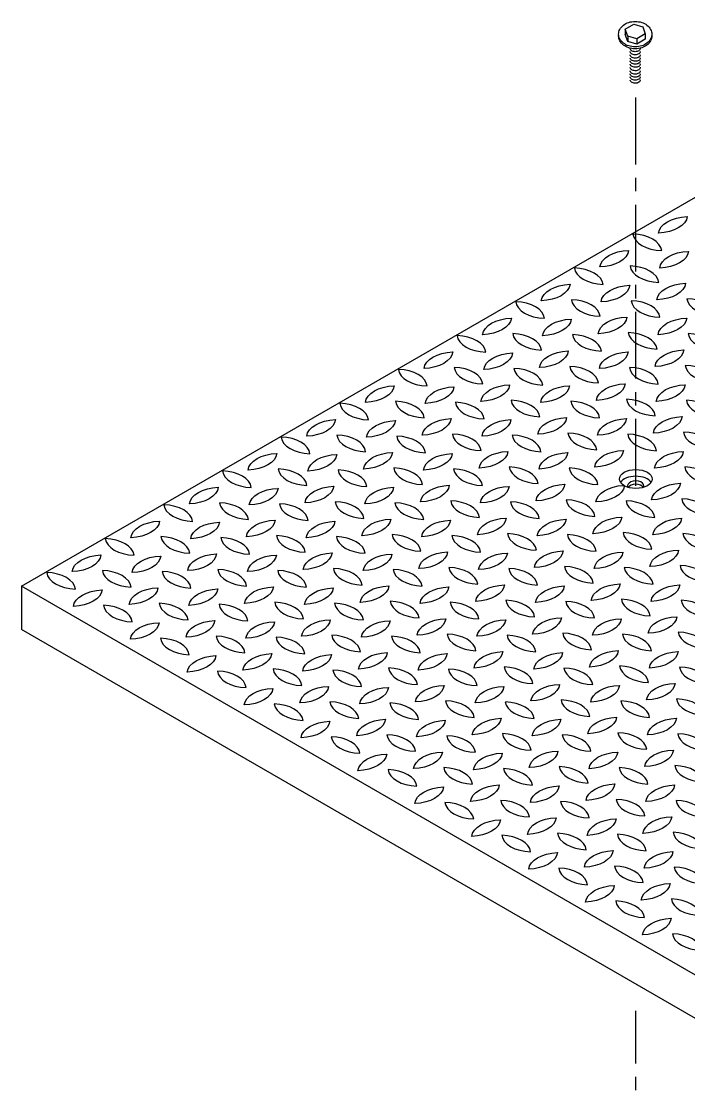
# Model space of a CAD drawing. Extents: x -30 to 91, y -49 to 106.
# Drawn here: x -17.37 to 7.55, y 41.43 to 81.45 of the extents above; entities that cross this region are included whole.
import ezdxf

# ---------------------------------------------------------------- set-up
doc = ezdxf.new("R2010")
doc.units = 0
doc.header["$LTSCALE"] = 2
doc.header["$MEASUREMENT"] = 0
doc.linetypes.add('CENTER', pattern=[2, 1.25, -0.25, 0.25, -0.25])
doc.layers.add('MATERIAL', color=1, linetype='CONTINUOUS')
doc.layers.add('OBJECTS', color=3, linetype='CONTINUOUS')

msp = doc.modelspace()

# ---------------------------------------------------------------- linework, layer by layer
at = {"layer": 'MATERIAL', "color": 7}
for p, q in [((5.183, 81.163), (5.498, 81.352)), ((5.498, 81.352), (5.842, 81.245)), ((5.842, 81.245), (5.923, 80.982)), ((5.183, 81.163), (5.183, 80.962)), ((5.28, 80.9), (5.183, 81.163)), ((5.28, 80.699), (5.183, 80.962)), ((5.618, 80.8), (5.28, 80.9)), ((5.28, 80.9), (5.28, 80.699)), ((5.923, 80.982), (5.618, 80.8)), ((5.923, 80.982), (5.923, 80.782)), ((5.618, 80.6), (5.28, 80.699)), ((5.618, 80.8), (5.618, 80.6)), ((5.923, 80.782), (5.618, 80.6))]:
    msp.add_line(p, q, dxfattribs=at)
msp.add_lwpolyline([(6.175, 80.974, -0.124367), (6.131, 80.799, -0.105716), (5.993, 80.638, -0.086915), (5.799, 80.537, -0.077098), (5.555, 80.499, -0.077098), (5.311, 80.537, -0.086915), (5.117, 80.638, -0.105716), (4.98, 80.799, -0.124367), (4.935, 80.974, -0.124367), (4.98, 81.15, -0.105716), (5.117, 81.311, -0.086915), (5.311, 81.412, -0.077098), (5.555, 81.45, -0.077098), (5.799, 81.412, -0.086915), (5.993, 81.311, -0.105716), (6.131, 81.15, -0.124367)], format="xyb", close=True, dxfattribs=at)
for points in [[(6.175, 80.902, -0.124367), (6.131, 80.727, -0.105716), (5.993, 80.566, -0.086915), (5.799, 80.465, -0.077098), (5.555, 80.427, -0.077098), (5.311, 80.465, -0.086915), (5.117, 80.566, -0.105716), (4.98, 80.727, -0.124367), (4.935, 80.902, -0.024396), (4.937, 80.938, -0.105716)], [(6.173, 80.938, -0.024396), (6.175, 80.902, -0.124367)], [(5.744, 80.447, -0.01336), (5.744, 80.443, -0.138831), (5.73, 80.397, -0.107083), (5.687, 80.353, -0.08029), (5.627, 80.328, -0.068059), (5.551, 80.319, -0.068059), (5.476, 80.331, -0.08029), (5.418, 80.36, -0.107083), (5.376, 80.405, -0.105542), (5.365, 80.44, -0.098783)], [(5.744, 80.332, -0.01336), (5.744, 80.327, -0.138831), (5.73, 80.281, -0.107083), (5.687, 80.238, -0.08029), (5.627, 80.212, -0.068059), (5.551, 80.204, -0.068059), (5.476, 80.216, -0.08029), (5.418, 80.244, -0.107083), (5.376, 80.289, -0.105542), (5.365, 80.324, -0.098783)], [(5.744, 80.205, -0.01336), (5.744, 80.2, -0.138831), (5.73, 80.155, -0.107083), (5.687, 80.111, -0.08029), (5.627, 80.085, -0.068059), (5.551, 80.077, -0.068059), (5.476, 80.089, -0.08029), (5.418, 80.117, -0.107083), (5.376, 80.163, -0.105542), (5.365, 80.198, -0.098783)], [(5.744, 80.089, -0.01336), (5.744, 80.085, -0.138831), (5.73, 80.039, -0.107083), (5.687, 79.996, -0.08029), (5.627, 79.97, -0.068059), (5.551, 79.961, -0.068059), (5.476, 79.973, -0.08029), (5.418, 80.002, -0.107083), (5.376, 80.047, -0.105542), (5.365, 80.082, -0.098783)], [(5.744, 79.979, -0.01336), (5.744, 79.975, -0.138831), (5.73, 79.929, -0.107083), (5.687, 79.886, -0.08029), (5.627, 79.86, -0.068059), (5.551, 79.851, -0.068059), (5.476, 79.863, -0.08029), (5.418, 79.892, -0.107083), (5.376, 79.937, -0.105542), (5.365, 79.972, -0.098783)], [(5.744, 79.864, -0.01336), (5.744, 79.859, -0.138831), (5.73, 79.814, -0.107083), (5.687, 79.77, -0.08029), (5.627, 79.744, -0.068059), (5.551, 79.736, -0.068059), (5.476, 79.748, -0.08029), (5.418, 79.776, -0.107083), (5.376, 79.822, -0.105542), (5.365, 79.857, -0.098783)], [(5.744, 79.736, -0.01336), (5.744, 79.732, -0.138831), (5.73, 79.686, -0.107083), (5.687, 79.643, -0.08029), (5.627, 79.617, -0.068059), (5.551, 79.608, -0.068059), (5.476, 79.62, -0.08029), (5.418, 79.649, -0.107083), (5.376, 79.694, -0.105542), (5.365, 79.729, -0.098783)], [(5.744, 79.61, -0.01336), (5.744, 79.605, -0.138831), (5.73, 79.559, -0.107083), (5.687, 79.516, -0.08029), (5.627, 79.49, -0.068059), (5.551, 79.482, -0.068059), (5.476, 79.494, -0.08029), (5.418, 79.522, -0.107083), (5.376, 79.567, -0.105542), (5.365, 79.602, -0.098783)], [(5.744, 79.494, -0.01336), (5.744, 79.489, -0.138831), (5.73, 79.444, -0.107083), (5.687, 79.4, -0.08029), (5.627, 79.375, -0.068059), (5.551, 79.366, -0.068059), (5.476, 79.378, -0.08029), (5.418, 79.407, -0.107083), (5.376, 79.452, -0.105542), (5.365, 79.487, -0.098783)], [(5.744, 79.384, -0.01336), (5.744, 79.38, -0.138831), (5.73, 79.334, -0.107083), (5.687, 79.29, -0.08029), (5.627, 79.265, -0.068059), (5.551, 79.256, -0.068059), (5.476, 79.268, -0.08029), (5.418, 79.297, -0.107083), (5.376, 79.342, -0.105542), (5.365, 79.377, -0.098783)], [(5.744, 79.269, -0.01336), (5.744, 79.264, -0.138831), (5.73, 79.218, -0.107083), (5.687, 79.175, -0.08029), (5.627, 79.149, -0.068059), (5.551, 79.141, -0.068059), (5.476, 79.153, -0.08029), (5.418, 79.181, -0.107083), (5.376, 79.226, -0.105542), (5.365, 79.261, -0.098783)]]:
    msp.add_lwpolyline(points, format="xyb", dxfattribs=at)
at = {"layer": 'OBJECTS', "color": 7, "linetype": 'CENTER'}
for p, q in [((5.576, 64.103), (5.576, 78.939)), ((5.576, 14.515), (5.576, 44.478))]:
    msp.add_line(p, q, dxfattribs=at)
at = {"layer": 'OBJECTS', "color": 7}
for p, q in [((-17.374, 60.353), (12.504, 77.603)), ((12.504, 43.103), (-17.374, 60.353)), ((-17.374, 60.353), (-17.374, 58.728)), ((12.504, 41.478), (-17.374, 58.728))]:
    msp.add_line(p, q, dxfattribs=at)
at = {"layer": 'OBJECTS', "color": 7, "extrusion": (0, 0, -1)}
for centre, start_param, end_param in [((7.571, 73.498), 3.204257, 4.649725), ((6.353, 74.201), 0.062664, 1.508132), ((5.381, 72.233), 3.204257, 4.649725), ((4.163, 72.936), 0.062664, 1.508132), ((6.398, 72.898), 0.062664, 1.508132), ((7.616, 72.195), 3.204257, 4.649725), ((6.289, 71.709), 0.062664, 1.508132), ((7.507, 71.006), 3.204257, 4.649725), ((3.191, 70.969), 3.204257, 4.649725), ((1.973, 71.672), 0.062664, 1.508132), ((4.208, 71.633), 0.062664, 1.508132), ((5.426, 70.93), 3.204257, 4.649725), ((1.001, 69.704), 3.204257, 4.649725), ((-0.217, 70.407), 0.062664, 1.508132), ((2.018, 70.369), 0.062664, 1.508132), ((3.236, 69.666), 3.204257, 4.649725), ((4.099, 70.445), 0.062664, 1.508132), ((5.317, 69.742), 3.204257, 4.649725), ((7.552, 69.703), 3.204257, 4.649725), ((6.334, 70.406), 0.062664, 1.508132), ((-1.189, 68.44), 3.204257, 4.649725), ((-2.407, 69.143), 0.062664, 1.508132), ((-0.172, 69.105), 0.062664, 1.508132), ((1.046, 68.401), 3.204257, 4.649725), ((1.909, 69.18), 0.062664, 1.508132), ((3.126, 68.477), 3.204257, 4.649725), ((5.362, 68.439), 3.204257, 4.649725), ((4.144, 69.142), 0.062664, 1.508132), ((7.442, 68.514), 3.204257, 4.649725), ((6.224, 69.217), 0.062664, 1.508132), ((-3.379, 67.175), 3.204257, 4.649725), ((-4.597, 67.879), 0.062664, 1.508132), ((-2.362, 67.84), 0.062664, 1.508132), ((-1.144, 67.137), 3.204257, 4.649725), ((-0.282, 67.916), 0.062664, 1.508132), ((0.936, 67.213), 3.204257, 4.649725), ((3.172, 67.174), 3.204257, 4.649725), ((1.954, 67.877), 0.062664, 1.508132), ((5.252, 67.25), 3.204257, 4.649725), ((4.034, 67.953), 0.062664, 1.508132), ((6.269, 67.915), 0.062664, 1.508132), ((7.487, 67.211), 3.204257, 4.649725), ((-5.57, 65.911), 3.204257, 4.649725), ((-6.787, 66.614), 0.062664, 1.508132), ((-4.552, 66.576), 0.062664, 1.508132), ((-3.334, 65.872), 3.204257, 4.649725), ((-2.472, 66.651), 0.062664, 1.508132), ((-1.254, 65.948), 3.204257, 4.649725), ((0.981, 65.91), 3.204257, 4.649725), ((-0.236, 66.613), 0.062664, 1.508132), ((3.062, 65.985), 3.204257, 4.649725), ((1.844, 66.689), 0.062664, 1.508132), ((4.079, 66.65), 0.062664, 1.508132), ((5.297, 65.947), 3.204257, 4.649725), ((6.16, 66.726), 0.062664, 1.508132), ((7.378, 66.023), 3.204257, 4.649725), ((-7.76, 64.646), 3.204257, 4.649725), ((-8.978, 65.35), 0.062664, 1.508132), ((-6.742, 65.311), 0.062664, 1.508132), ((-5.524, 64.608), 3.204257, 4.649725), ((-4.662, 65.387), 0.062664, 1.508132), ((-3.444, 64.684), 3.204257, 4.649725), ((-1.209, 64.645), 3.204257, 4.649725), ((-2.427, 65.348), 0.062664, 1.508132), ((0.872, 64.721), 3.204257, 4.649725), ((-0.346, 65.424), 0.062664, 1.508132), ((1.889, 65.386), 0.062664, 1.508132), ((3.107, 64.682), 3.204257, 4.649725), ((3.97, 65.461), 0.062664, 1.508132), ((5.187, 64.758), 3.204257, 4.649725), ((7.423, 64.72), 3.204257, 4.649725), ((6.205, 65.423), 0.062664, 1.508132), ((-9.95, 63.382), 3.204257, 4.649725), ((-11.168, 64.085), 0.062664, 1.508132), ((-6.852, 64.122), 0.062664, 1.508132), ((-5.634, 63.419), 3.204257, 4.649725), ((-3.399, 63.381), 3.204257, 4.649725), ((-4.617, 64.084), 0.062664, 1.508132), ((-1.318, 63.456), 3.204257, 4.649725), ((-2.536, 64.16), 0.062664, 1.508132), ((-0.301, 64.121), 0.062664, 1.508132), ((0.917, 63.418), 3.204257, 4.649725), ((1.78, 64.197), 0.062664, 1.508132), ((2.997, 63.494), 3.204257, 4.649725), ((5.233, 63.455), 3.204257, 4.616199), ((4.015, 64.158), 0.096613, 1.508132), ((6.095, 64.234), 0.062664, 1.508132), ((7.313, 63.531), 3.204257, 4.649725), ((-8.932, 64.047), 0.062664, 1.508132), ((-7.715, 63.343), 3.204257, 4.649725), ((-3.509, 62.192), 3.204257, 4.649725), ((-4.726, 62.895), 0.062664, 1.508132), ((-0.411, 62.932), 0.062664, 1.508132), ((0.807, 62.229), 3.204257, 4.649725), ((3.042, 62.191), 3.204257, 4.649725), ((1.825, 62.894), 0.062664, 1.508132), ((3.905, 62.97), 0.062664, 1.508132), ((5.123, 62.267), 3.204257, 4.649725), ((7.358, 62.228), 3.204257, 4.649725), ((6.14, 62.931), 0.062664, 1.508132), ((-13.358, 62.821), 0.062664, 1.508132), ((-12.14, 62.117), 3.204257, 4.649725), ((-11.123, 62.782), 0.062664, 1.508132), ((-9.905, 62.079), 3.204257, 4.649725), ((-9.042, 62.858), 0.062664, 1.508132), ((-7.824, 62.155), 3.204257, 4.649725), ((-5.589, 62.116), 3.204257, 4.649725), ((-6.807, 62.819), 0.062664, 1.508132), ((-2.491, 62.857), 0.062664, 1.508132), ((-1.273, 62.154), 3.204257, 4.649725), ((1.715, 61.705), 0.062664, 1.508132), ((2.933, 61.002), 3.204257, 4.649725), ((6.031, 61.742), 0.062664, 1.508132), ((7.249, 61.039), 3.204257, 4.649725), ((-14.33, 60.853), 3.204257, 4.649725), ((-15.548, 61.556), 0.062664, 1.508132), ((-12.095, 60.815), 3.204257, 4.649725), ((-13.313, 61.518), 0.062664, 1.508132), ((-10.014, 60.89), 3.204257, 4.649725), ((-11.232, 61.593), 0.062664, 1.508132), ((-7.779, 60.852), 3.204257, 4.649725), ((-8.997, 61.555), 0.062664, 1.508132), ((-5.699, 60.928), 3.204257, 4.649725), ((-6.916, 61.631), 0.062664, 1.508132), ((-4.681, 61.592), 0.062664, 1.508132), ((-3.463, 60.889), 3.204257, 4.649725), ((-2.601, 61.668), 0.062664, 1.508132), ((-1.383, 60.965), 3.204257, 4.649725), ((0.852, 60.926), 3.204257, 4.649725), ((-0.365, 61.629), 0.062664, 1.508132), ((5.168, 60.964), 3.204257, 4.649725), ((3.95, 61.667), 0.062664, 1.508132), ((3.841, 60.478), 0.062664, 1.508132), ((5.058, 59.775), 3.204257, 4.649725), ((-15.503, 60.253), 0.062664, 1.508132), ((-14.285, 59.55), 3.204257, 4.649725), ((-13.422, 60.329), 0.062664, 1.508132), ((-12.205, 59.626), 3.204257, 4.649725), ((-11.187, 60.29), 0.062664, 1.508132), ((-9.969, 59.587), 3.204257, 4.649725), ((-9.107, 60.366), 0.062664, 1.508132), ((-7.889, 59.663), 3.204257, 4.649725), ((-6.871, 60.328), 0.062664, 1.508132), ((-5.654, 59.625), 3.204257, 4.649725), ((-4.791, 60.403), 0.062664, 1.508132), ((-3.573, 59.7), 3.204257, 4.649725), ((-1.338, 59.662), 3.204257, 4.649725), ((-2.556, 60.365), 0.062664, 1.508132), ((-0.475, 60.441), 0.062664, 1.508132), ((0.743, 59.738), 3.204257, 4.649725), ((2.978, 59.699), 3.204257, 4.649725), ((1.76, 60.402), 0.062664, 1.508132), ((7.294, 59.736), 3.204257, 4.649725), ((6.076, 60.439), 0.062664, 1.508132), ((-12.159, 58.323), 3.204257, 4.649725), ((-13.377, 59.026), 0.062664, 1.508132), ((-10.079, 58.399), 3.204257, 4.649725), ((-11.297, 59.102), 0.062664, 1.508132), ((-7.844, 58.36), 3.204257, 4.649725), ((-9.061, 59.063), 0.062664, 1.508132), ((-5.763, 58.436), 3.204257, 4.649725), ((-6.981, 59.139), 0.062664, 1.508132), ((-3.528, 58.397), 3.204257, 4.649725), ((-4.746, 59.1), 0.062664, 1.508132), ((-2.665, 59.176), 0.062664, 1.508132), ((-1.447, 58.473), 3.204257, 4.649725), ((0.788, 58.435), 3.204257, 4.649725), ((-0.43, 59.138), 0.062664, 1.508132), ((1.65, 59.213), 0.062664, 1.508132), ((2.868, 58.51), 3.204257, 4.649725), ((5.104, 58.472), 3.204257, 4.649725), ((3.886, 59.175), 0.062664, 1.508132), ((5.966, 59.251), 0.062664, 1.508132), ((7.184, 58.548), 3.204257, 4.649725), ((-11.252, 57.799), 0.062664, 1.508132), ((-10.034, 57.096), 3.204257, 4.649725), ((-9.171, 57.874), 0.062664, 1.508132), ((-7.953, 57.171), 3.204257, 4.649725), ((-6.936, 57.836), 0.062664, 1.508132), ((-5.718, 57.133), 3.204257, 4.649725), ((-3.638, 57.209), 3.204257, 4.649725), ((-4.855, 57.912), 0.062664, 1.508132), ((-1.402, 57.17), 3.204257, 4.649725), ((-2.62, 57.873), 0.062664, 1.508132), ((-0.54, 57.949), 0.062664, 1.508132), ((0.678, 57.246), 3.204257, 4.649725), ((2.913, 57.207), 3.204257, 4.649725), ((1.696, 57.911), 0.062664, 1.508132), ((3.776, 57.986), 0.062664, 1.508132), ((4.994, 57.283), 3.204257, 4.649725), ((7.229, 57.245), 3.204257, 4.649725), ((6.011, 57.948), 0.062664, 1.508132), ((-7.908, 55.868), 3.204257, 4.649725), ((-9.126, 56.572), 0.062664, 1.508132), ((-7.046, 56.647), 0.062664, 1.508132), ((-5.828, 55.944), 3.204257, 4.649725), ((-4.81, 56.609), 0.062664, 1.508132), ((-3.592, 55.906), 3.204257, 4.649725), ((-1.512, 55.981), 3.204257, 4.649725), ((-2.73, 56.685), 0.062664, 1.508132), ((0.723, 55.943), 3.204257, 4.649725), ((-0.495, 56.646), 0.062664, 1.508132), ((1.586, 56.722), 0.062664, 1.508132), ((2.804, 56.019), 3.204257, 4.649725), ((5.039, 55.98), 3.204257, 4.649725), ((3.821, 56.683), 0.062664, 1.508132), ((5.902, 56.759), 0.062664, 1.508132), ((7.12, 56.056), 3.204257, 4.649725), ((-5.783, 54.641), 3.204257, 4.649725), ((-7, 55.344), 0.062664, 1.508132), ((-4.92, 55.42), 0.062664, 1.508132), ((-3.702, 54.717), 3.204257, 4.649725), ((-2.685, 55.382), 0.062664, 1.508132), ((-1.467, 54.678), 3.204257, 4.649725), ((0.614, 54.754), 3.204257, 4.649725), ((-0.604, 55.457), 0.062664, 1.508132), ((2.849, 54.716), 3.204257, 4.649725), ((1.631, 55.419), 0.062664, 1.508132), ((3.712, 55.495), 0.062664, 1.508132), ((4.929, 54.791), 3.204257, 4.649725), ((7.165, 54.753), 3.204257, 4.649725), ((5.947, 55.456), 0.062664, 1.508132), ((-3.657, 53.414), 3.204257, 4.649725), ((-4.875, 54.117), 0.062664, 1.508132), ((-2.794, 54.193), 0.062664, 1.508132), ((-1.576, 53.49), 3.204257, 4.649725), ((-0.559, 54.154), 0.062664, 1.508132), ((0.659, 53.451), 3.204257, 4.649725), ((2.739, 53.527), 3.204257, 4.649725), ((1.521, 54.23), 0.062664, 1.508132), ((4.975, 53.488), 3.204257, 4.649725), ((3.757, 54.192), 0.062664, 1.508132), ((5.837, 54.267), 0.062664, 1.508132), ((7.055, 53.564), 3.204257, 4.649725), ((-1.531, 52.187), 3.204257, 4.649725), ((-2.749, 52.89), 0.062664, 1.508132), ((-0.669, 52.966), 0.062664, 1.508132), ((0.549, 52.262), 3.204257, 4.649725), ((1.567, 52.927), 0.062664, 1.508132), ((2.784, 52.224), 3.204257, 4.649725), ((4.865, 52.3), 3.204257, 4.649725), ((3.647, 53.003), 0.062664, 1.508132), ((7.1, 52.261), 3.204257, 4.649725), ((5.882, 52.964), 0.062664, 1.508132), ((1.457, 51.738), 0.062664, 1.508132), ((2.675, 51.035), 3.204257, 4.649725), ((3.692, 51.7), 0.062664, 1.508132), ((4.91, 50.997), 3.204257, 4.649725), ((6.99, 51.073), 3.204257, 4.649725), ((5.773, 51.776), 0.062664, 1.508132), ((0.594, 50.96), 3.204257, 4.649725), ((-0.624, 51.663), 0.062664, 1.508132), ((3.582, 50.511), 0.062664, 1.508132), ((4.8, 49.808), 3.204257, 4.649725), ((5.818, 50.473), 0.062664, 1.508132), ((7.036, 49.77), 3.204257, 4.649725), ((2.72, 49.732), 3.204257, 4.649725), ((1.502, 50.435), 0.062664, 1.508132), ((5.708, 49.284), 0.062664, 1.508132), ((6.926, 48.581), 3.204257, 4.649725), ((4.845, 48.505), 3.204257, 4.649725), ((3.628, 49.208), 0.062664, 1.508132), ((6.971, 47.278), 3.204257, 4.649725), ((5.753, 47.981), 0.062664, 1.508132)]:
    msp.add_ellipse(centre, major_axis=(1.148, 0), ratio=0.57735, start_param=start_param, end_param=end_param, dxfattribs=at)
at = {"layer": 'OBJECTS', "color": 7}
for centre, major_axis, start_param, end_param in [((6.616, 73.548), (-1.148, 0), 0.062664, 1.508132), ((5.398, 72.844), (-1.148, 0), 3.204257, 4.649725), ((4.426, 72.283), (-1.148, 0), 0.062664, 1.508132), ((3.208, 71.58), (-1.148, 0), 3.204257, 4.649725), ((6.506, 72.359), (-1.148, 0), 0.062664, 1.508132), ((5.288, 71.656), (-1.148, 0), 3.204257, 4.649725), ((2.236, 71.019), (-1.148, 0), 0.062664, 1.508132), ((1.018, 70.315), (-1.148, 0), 3.204257, 4.649725), ((4.316, 71.094), (-1.148, 0), 0.062664, 1.508132), ((3.098, 70.391), (-1.148, 0), 3.204257, 4.649725), ((5.334, 70.353), (-1.148, 0), 3.204257, 4.649725), ((6.551, 71.056), (-1.148, 0), 0.062664, 1.508132), ((7.414, 70.428), (-1.148, 0), 3.204257, 4.649725), ((8.632, 71.132), (-1.148, 0), 0.062664, 1.508132), ((0.046, 69.754), (-1.148, 0), 0.062664, 1.508132), ((-1.172, 69.051), (-1.148, 0), 3.204257, 4.649725), ((2.126, 69.83), (-1.148, 0), 0.062664, 1.508132), ((0.908, 69.127), (-1.148, 0), 3.204257, 4.649725), ((3.143, 69.088), (-1.148, 0), 3.204257, 4.649725), ((4.361, 69.791), (-1.148, 0), 0.062664, 1.508132), ((5.224, 69.164), (-1.148, 0), 3.204257, 4.649725), ((6.442, 69.867), (-1.148, 0), 0.062664, 1.508132), ((8.677, 69.829), (-1.148, 0), 0.062664, 1.508132), ((7.459, 69.126), (-1.148, 0), 3.204257, 4.649725), ((-2.145, 68.49), (-1.148, 0), 0.062664, 1.508132), ((-3.362, 67.787), (-1.148, 0), 3.204257, 4.649725), ((-0.064, 68.565), (-1.148, 0), 0.062664, 1.508132), ((-1.282, 67.862), (-1.148, 0), 3.204257, 4.649725), ((0.953, 67.824), (-1.148, 0), 3.204257, 4.649725), ((2.171, 68.527), (-1.148, 0), 0.062664, 1.508132), ((3.034, 67.9), (-1.148, 0), 3.204257, 4.649725), ((4.252, 68.603), (-1.148, 0), 0.062664, 1.508132), ((6.487, 68.564), (-1.148, 0), 0.062664, 1.508132), ((5.269, 67.861), (-1.148, 0), 3.204257, 4.649725), ((8.567, 68.64), (-1.148, 0), 0.062664, 1.508132), ((7.349, 67.937), (-1.148, 0), 3.204257, 4.649725), ((-2.254, 67.301), (-1.148, 0), 0.062664, 1.508132), ((-3.472, 66.598), (-1.148, 0), 3.204257, 4.649725), ((0.844, 66.635), (-1.148, 0), 3.204257, 4.649725), ((2.061, 67.338), (-1.148, 0), 0.062664, 1.508132), ((4.297, 67.3), (-1.148, 0), 0.062664, 1.508132), ((3.079, 66.597), (-1.148, 0), 3.204257, 4.649725), ((6.377, 67.375), (-1.148, 0), 0.062664, 1.508132), ((5.159, 66.672), (-1.148, 0), 3.204257, 4.649725), ((7.395, 66.634), (-1.148, 0), 3.204257, 4.649725), ((8.612, 67.337), (-1.148, 0), 0.062664, 1.508132), ((-4.335, 67.225), (-1.148, 0), 0.062664, 1.508132), ((-5.553, 66.522), (-1.148, 0), 3.204257, 4.649725), ((-1.237, 66.559), (-1.148, 0), 3.204257, 4.649725), ((-0.019, 67.262), (-1.148, 0), 0.062664, 1.508132), ((4.187, 66.111), (-1.148, 0), 0.062664, 1.508132), ((2.969, 65.408), (-1.148, 0), 3.204257, 4.649725), ((7.285, 65.445), (-1.148, 0), 3.204257, 4.649725), ((8.503, 66.148), (-1.148, 0), 0.062664, 1.508132), ((-6.525, 65.961), (-1.148, 0), 0.062664, 1.508132), ((-7.743, 65.258), (-1.148, 0), 3.204257, 4.649725), ((-4.444, 66.036), (-1.148, 0), 0.062664, 1.508132), ((-5.662, 65.333), (-1.148, 0), 3.204257, 4.649725), ((-3.427, 65.295), (-1.148, 0), 3.204257, 4.649725), ((-2.209, 65.998), (-1.148, 0), 0.062664, 1.508132), ((-1.347, 65.371), (-1.148, 0), 3.204257, 4.649725), ((-0.129, 66.074), (-1.148, 0), 0.062664, 1.508132), ((2.107, 66.035), (-1.148, 0), 0.062664, 1.508132), ((0.889, 65.332), (-1.148, 0), 3.204257, 4.649725), ((5.204, 65.369), (-1.148, 0), 3.204257, 4.649725), ((6.422, 66.072), (-1.148, 0), 0.062664, 1.508132), ((-8.715, 64.696), (-1.148, 0), 0.062664, 1.508132), ((-9.933, 63.993), (-1.148, 0), 3.204257, 4.649725), ((-6.635, 64.772), (-1.148, 0), 0.062664, 1.508132), ((-7.852, 64.069), (-1.148, 0), 3.204257, 4.649725), ((-5.617, 64.03), (-1.148, 0), 3.204257, 4.649725), ((-4.399, 64.733), (-1.148, 0), 0.062664, 1.508132), ((-3.537, 64.106), (-1.148, 0), 3.204257, 4.649725), ((-2.319, 64.809), (-1.148, 0), 0.062664, 1.508132), ((-0.084, 64.771), (-1.148, 0), 0.062664, 1.508132), ((-1.301, 64.068), (-1.148, 0), 3.204257, 4.649725), ((1.997, 64.846), (-1.148, 0), 0.062664, 1.508132), ((0.779, 64.143), (-1.148, 0), 3.204257, 4.649725), ((3.014, 64.105), (-1.148, 0), 3.204257, 4.649725), ((4.232, 64.808), (-1.148, 0), 0.062664, 1.508132), ((5.576, 64.103), (-0.612, 0), 3.50296, 5.921818), ((7.33, 64.142), (-1.148, 0), 3.204257, 4.649725), ((8.548, 64.845), (-1.148, 0), 0.062664, 1.508132), ((5.576, 64.103), (-0.306, 0), 2.780226, 6.644552), ((5.576, 63.978), (-0.306, 0), 3.50296, 5.921818), ((-10.905, 63.432), (-1.148, 0), 0.062664, 1.508132), ((-12.123, 62.729), (-1.148, 0), 3.204257, 4.649725), ((-8.825, 63.507), (-1.148, 0), 0.062664, 1.508132), ((-10.043, 62.804), (-1.148, 0), 3.204257, 4.649725), ((-7.807, 62.766), (-1.148, 0), 3.204257, 4.649725), ((-6.589, 63.469), (-1.148, 0), 0.062664, 1.508132), ((-5.727, 62.842), (-1.148, 0), 3.204257, 4.649725), ((-4.509, 63.545), (-1.148, 0), 0.062664, 1.508132), ((-2.274, 63.506), (-1.148, 0), 0.062664, 1.508132), ((-3.492, 62.803), (-1.148, 0), 3.204257, 4.649725), ((-0.193, 63.582), (-1.148, 0), 0.062664, 1.508132), ((-1.411, 62.879), (-1.148, 0), 3.204257, 4.649725), ((0.824, 62.84), (-1.148, 0), 3.204257, 4.649725), ((2.042, 63.544), (-1.148, 0), 0.062664, 1.508132), ((2.905, 62.916), (-1.148, 0), 3.204257, 4.649725), ((4.123, 63.619), (-1.148, 0), 0.062664, 1.508132), ((5.14, 62.878), (-1.148, 0), 3.204257, 4.649725), ((6.358, 63.581), (-1.148, 0), 0.062664, 1.508132), ((7.22, 62.953), (-1.148, 0), 3.204257, 4.649725), ((8.438, 63.657), (-1.148, 0), 0.062664, 1.508132), ((-14.313, 61.464), (-1.148, 0), 3.204257, 4.649725), ((-13.095, 62.167), (-1.148, 0), 0.062664, 1.508132), ((-12.233, 61.54), (-1.148, 0), 3.204257, 4.649725), ((-11.015, 62.243), (-1.148, 0), 0.062664, 1.508132), ((-9.997, 61.501), (-1.148, 0), 3.204257, 4.649725), ((-8.78, 62.205), (-1.148, 0), 0.062664, 1.508132), ((-7.917, 61.577), (-1.148, 0), 3.204257, 4.649725), ((-6.699, 62.28), (-1.148, 0), 0.062664, 1.508132), ((-4.464, 62.242), (-1.148, 0), 0.062664, 1.508132), ((-5.682, 61.539), (-1.148, 0), 3.204257, 4.649725), ((-2.383, 62.318), (-1.148, 0), 0.062664, 1.508132), ((-3.601, 61.614), (-1.148, 0), 3.204257, 4.649725), ((-1.366, 61.576), (-1.148, 0), 3.204257, 4.649725), ((-0.148, 62.279), (-1.148, 0), 0.062664, 1.508132), ((0.715, 61.652), (-1.148, 0), 3.204257, 4.649725), ((1.932, 62.355), (-1.148, 0), 0.062664, 1.508132), ((2.95, 61.613), (-1.148, 0), 3.204257, 4.649725), ((4.168, 62.316), (-1.148, 0), 0.062664, 1.508132), ((5.03, 61.689), (-1.148, 0), 3.204257, 4.649725), ((6.248, 62.392), (-1.148, 0), 0.062664, 1.508132), ((7.266, 61.65), (-1.148, 0), 3.204257, 4.649725), ((8.483, 62.354), (-1.148, 0), 0.062664, 1.508132), ((-15.285, 60.903), (-1.148, 0), 0.062664, 1.508132), ((-16.503, 60.2), (-1.148, 0), 3.204257, 4.649725), ((-13.205, 60.979), (-1.148, 0), 0.062664, 1.508132), ((-14.423, 60.275), (-1.148, 0), 3.204257, 4.649725), ((-10.97, 60.94), (-1.148, 0), 0.062664, 1.508132), ((-12.188, 60.237), (-1.148, 0), 3.204257, 4.649725), ((-8.889, 61.016), (-1.148, 0), 0.062664, 1.508132), ((-10.107, 60.313), (-1.148, 0), 3.204257, 4.649725), ((-6.654, 60.977), (-1.148, 0), 0.062664, 1.508132), ((-7.872, 60.274), (-1.148, 0), 3.204257, 4.649725), ((-4.573, 61.053), (-1.148, 0), 0.062664, 1.508132), ((-5.791, 60.35), (-1.148, 0), 3.204257, 4.649725), ((-3.556, 60.311), (-1.148, 0), 3.204257, 4.649725), ((-2.338, 61.015), (-1.148, 0), 0.062664, 1.508132), ((-1.476, 60.387), (-1.148, 0), 3.204257, 4.649725), ((-0.258, 61.09), (-1.148, 0), 0.062664, 1.508132), ((0.76, 60.349), (-1.148, 0), 3.204257, 4.649725), ((1.978, 61.052), (-1.148, 0), 0.062664, 1.508132), ((2.84, 60.424), (-1.148, 0), 3.204257, 4.649725), ((4.058, 61.128), (-1.148, 0), 0.062664, 1.508132), ((5.075, 60.386), (-1.148, 0), 3.204257, 4.649725), ((6.293, 61.089), (-1.148, 0), 0.062664, 1.508132), ((7.156, 60.462), (-1.148, 0), 3.204257, 4.649725), ((8.374, 61.165), (-1.148, 0), 0.062664, 1.508132), ((-14.378, 58.972), (-1.148, 0), 3.204257, 4.649725), ((-13.16, 59.676), (-1.148, 0), 0.062664, 1.508132), ((-12.297, 59.048), (-1.148, 0), 3.204257, 4.649725), ((-11.079, 59.751), (-1.148, 0), 0.062664, 1.508132), ((-10.062, 59.01), (-1.148, 0), 3.204257, 4.649725), ((-8.844, 59.713), (-1.148, 0), 0.062664, 1.508132), ((-6.764, 59.789), (-1.148, 0), 0.062664, 1.508132), ((-7.981, 59.085), (-1.148, 0), 3.204257, 4.649725), ((-5.746, 59.047), (-1.148, 0), 3.204257, 4.649725), ((-4.528, 59.75), (-1.148, 0), 0.062664, 1.508132), ((-3.666, 59.123), (-1.148, 0), 3.204257, 4.649725), ((-2.448, 59.826), (-1.148, 0), 0.062664, 1.508132), ((-1.43, 59.084), (-1.148, 0), 3.204257, 4.649725), ((-0.213, 59.787), (-1.148, 0), 0.062664, 1.508132), ((0.65, 59.16), (-1.148, 0), 3.204257, 4.649725), ((1.868, 59.863), (-1.148, 0), 0.062664, 1.508132), ((2.885, 59.121), (-1.148, 0), 3.204257, 4.649725), ((4.103, 59.825), (-1.148, 0), 0.062664, 1.508132), ((4.966, 59.197), (-1.148, 0), 3.204257, 4.649725), ((6.184, 59.9), (-1.148, 0), 0.062664, 1.508132), ((7.201, 59.159), (-1.148, 0), 3.204257, 4.649725), ((8.419, 59.862), (-1.148, 0), 0.062664, 1.508132), ((-8.954, 58.524), (-1.148, 0), 0.062664, 1.508132), ((-10.172, 57.821), (-1.148, 0), 3.204257, 4.649725), ((-6.718, 58.486), (-1.148, 0), 0.062664, 1.508132), ((-7.936, 57.783), (-1.148, 0), 3.204257, 4.649725), ((-4.638, 58.561), (-1.148, 0), 0.062664, 1.508132), ((-5.856, 57.858), (-1.148, 0), 3.204257, 4.649725), ((-3.621, 57.82), (-1.148, 0), 3.204257, 4.649725), ((-2.403, 58.523), (-1.148, 0), 0.062664, 1.508132), ((-1.54, 57.895), (-1.148, 0), 3.204257, 4.649725), ((-0.322, 58.599), (-1.148, 0), 0.062664, 1.508132), ((0.695, 57.857), (-1.148, 0), 3.204257, 4.649725), ((1.913, 58.56), (-1.148, 0), 0.062664, 1.508132), ((2.776, 57.933), (-1.148, 0), 3.204257, 4.649725), ((3.993, 58.636), (-1.148, 0), 0.062664, 1.508132), ((5.011, 57.894), (-1.148, 0), 3.204257, 4.649725), ((6.229, 58.597), (-1.148, 0), 0.062664, 1.508132), ((7.091, 57.97), (-1.148, 0), 3.204257, 4.649725), ((8.309, 58.673), (-1.148, 0), 0.062664, 1.508132), ((-11.034, 58.448), (-1.148, 0), 0.062664, 1.508132), ((-12.252, 57.745), (-1.148, 0), 3.204257, 4.649725), ((-8.046, 56.594), (-1.148, 0), 3.204257, 4.649725), ((-6.828, 57.297), (-1.148, 0), 0.062664, 1.508132), ((-2.512, 57.334), (-1.148, 0), 0.062664, 1.508132), ((-3.73, 56.631), (-1.148, 0), 3.204257, 4.649725), ((-1.495, 56.593), (-1.148, 0), 3.204257, 4.649725), ((-0.277, 57.296), (-1.148, 0), 0.062664, 1.508132), ((0.586, 56.668), (-1.148, 0), 3.204257, 4.649725), ((1.803, 57.371), (-1.148, 0), 0.062664, 1.508132), ((2.821, 56.63), (-1.148, 0), 3.204257, 4.649725), ((4.039, 57.333), (-1.148, 0), 0.062664, 1.508132), ((4.901, 56.706), (-1.148, 0), 3.204257, 4.649725), ((6.119, 57.409), (-1.148, 0), 0.062664, 1.508132), ((7.137, 56.667), (-1.148, 0), 3.204257, 4.649725), ((8.354, 57.37), (-1.148, 0), 0.062664, 1.508132), ((-10.126, 56.518), (-1.148, 0), 3.204257, 4.649725), ((-8.909, 57.221), (-1.148, 0), 0.062664, 1.508132), ((-4.593, 57.258), (-1.148, 0), 0.062664, 1.508132), ((-5.811, 56.555), (-1.148, 0), 3.204257, 4.649725), ((-0.387, 56.107), (-1.148, 0), 0.062664, 1.508132), ((-1.605, 55.404), (-1.148, 0), 3.204257, 4.649725), ((2.711, 55.441), (-1.148, 0), 3.204257, 4.649725), ((3.929, 56.144), (-1.148, 0), 0.062664, 1.508132), ((4.946, 55.403), (-1.148, 0), 3.204257, 4.649725), ((6.164, 56.106), (-1.148, 0), 0.062664, 1.508132), ((7.027, 55.478), (-1.148, 0), 3.204257, 4.649725), ((8.245, 56.181), (-1.148, 0), 0.062664, 1.508132), ((-8.001, 55.291), (-1.148, 0), 3.204257, 4.649725), ((-6.783, 55.994), (-1.148, 0), 0.062664, 1.508132), ((-5.92, 55.367), (-1.148, 0), 3.204257, 4.649725), ((-4.703, 56.07), (-1.148, 0), 0.062664, 1.508132), ((-2.467, 56.031), (-1.148, 0), 0.062664, 1.508132), ((-3.685, 55.328), (-1.148, 0), 3.204257, 4.649725), ((0.631, 55.365), (-1.148, 0), 3.204257, 4.649725), ((1.848, 56.068), (-1.148, 0), 0.062664, 1.508132), ((1.739, 54.88), (-1.148, 0), 0.062664, 1.508132), ((0.521, 54.177), (-1.148, 0), 3.204257, 4.649725), ((4.837, 54.214), (-1.148, 0), 3.204257, 4.649725), ((6.055, 54.917), (-1.148, 0), 0.062664, 1.508132), ((7.072, 54.175), (-1.148, 0), 3.204257, 4.649725), ((8.29, 54.878), (-1.148, 0), 0.062664, 1.508132), ((-5.875, 54.064), (-1.148, 0), 3.204257, 4.649725), ((-4.657, 54.767), (-1.148, 0), 0.062664, 1.508132), ((-3.795, 54.139), (-1.148, 0), 3.204257, 4.649725), ((-2.577, 54.842), (-1.148, 0), 0.062664, 1.508132), ((-0.342, 54.804), (-1.148, 0), 0.062664, 1.508132), ((-1.559, 54.101), (-1.148, 0), 3.204257, 4.649725), ((2.756, 54.138), (-1.148, 0), 3.204257, 4.649725), ((3.974, 54.841), (-1.148, 0), 0.062664, 1.508132), ((6.962, 52.987), (-1.148, 0), 3.204257, 4.649725), ((8.18, 53.69), (-1.148, 0), 0.062664, 1.508132), ((-3.75, 52.836), (-1.148, 0), 3.204257, 4.649725), ((-2.532, 53.539), (-1.148, 0), 0.062664, 1.508132), ((-1.669, 52.912), (-1.148, 0), 3.204257, 4.649725), ((-0.451, 53.615), (-1.148, 0), 0.062664, 1.508132), ((1.784, 53.577), (-1.148, 0), 0.062664, 1.508132), ((0.566, 52.874), (-1.148, 0), 3.204257, 4.649725), ((3.864, 53.652), (-1.148, 0), 0.062664, 1.508132), ((2.647, 52.949), (-1.148, 0), 3.204257, 4.649725), ((4.882, 52.911), (-1.148, 0), 3.204257, 4.649725), ((6.1, 53.614), (-1.148, 0), 0.062664, 1.508132), ((-1.624, 51.609), (-1.148, 0), 3.204257, 4.649725), ((-0.406, 52.312), (-1.148, 0), 0.062664, 1.508132), ((0.456, 51.685), (-1.148, 0), 3.204257, 4.649725), ((1.674, 52.388), (-1.148, 0), 0.062664, 1.508132), ((3.91, 52.35), (-1.148, 0), 0.062664, 1.508132), ((2.692, 51.646), (-1.148, 0), 3.204257, 4.649725), ((5.99, 52.425), (-1.148, 0), 0.062664, 1.508132), ((4.772, 51.722), (-1.148, 0), 3.204257, 4.649725), ((7.007, 51.684), (-1.148, 0), 3.204257, 4.649725), ((8.225, 52.387), (-1.148, 0), 0.062664, 1.508132), ((0.502, 50.382), (-1.148, 0), 3.204257, 4.649725), ((1.719, 51.085), (-1.148, 0), 0.062664, 1.508132), ((2.582, 50.458), (-1.148, 0), 3.204257, 4.649725), ((3.8, 51.161), (-1.148, 0), 0.062664, 1.508132), ((6.035, 51.122), (-1.148, 0), 0.062664, 1.508132), ((4.817, 50.419), (-1.148, 0), 3.204257, 4.649725), ((8.116, 51.198), (-1.148, 0), 0.062664, 1.508132), ((6.898, 50.495), (-1.148, 0), 3.204257, 4.649725), ((2.627, 49.155), (-1.148, 0), 3.204257, 4.649725), ((3.845, 49.858), (-1.148, 0), 0.062664, 1.508132), ((4.708, 49.23), (-1.148, 0), 3.204257, 4.649725), ((5.926, 49.934), (-1.148, 0), 0.062664, 1.508132), ((8.161, 49.895), (-1.148, 0), 0.062664, 1.508132), ((6.943, 49.192), (-1.148, 0), 3.204257, 4.649725), ((4.753, 47.927), (-1.148, 0), 3.204257, 4.649725), ((5.971, 48.631), (-1.148, 0), 0.062664, 1.508132), ((6.833, 48.003), (-1.148, 0), 3.204257, 4.649725), ((8.051, 48.706), (-1.148, 0), 0.062664, 1.508132), ((6.878, 46.7), (-1.148, 0), 3.204257, 4.649725), ((8.096, 47.403), (-1.148, 0), 0.062664, 1.508132)]:
    msp.add_ellipse(centre, major_axis=major_axis, ratio=0.57735, start_param=start_param, end_param=end_param, dxfattribs=at)
msp.add_ellipse((5.576, 64.353), major_axis=(-0.612, 0), ratio=0.57735, dxfattribs=at)

doc.saveas('drawing.dxf')
